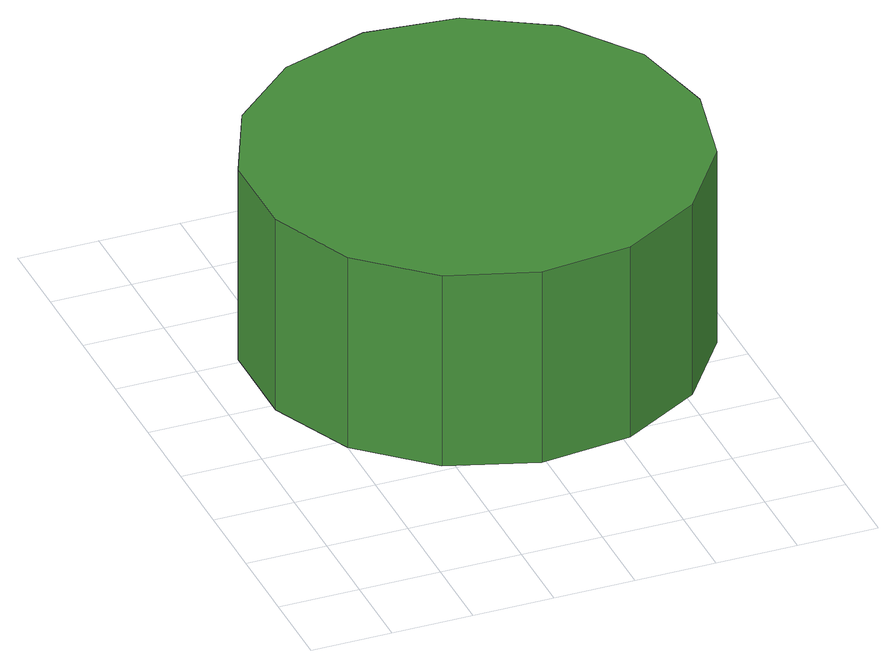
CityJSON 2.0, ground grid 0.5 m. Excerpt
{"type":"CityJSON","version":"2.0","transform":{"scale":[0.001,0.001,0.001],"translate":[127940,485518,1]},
"CityObjects":{
"tree1":{"type":"SolitaryVegetationObject","attributes":{"function":"something"},"geometry":[{"type":"MultiSurface","lod":"1","boundaries":[[[0,1,2,3,4,5,6,7,8,9,10,11,12,13,14]],[[15,16,17,18,19,20,21,22,23,24,25,26,27,28,29]],[[0,29,28,1]],[[1,28,27,2]],[[2,27,26,3]],[[3,26,25,4]],[[4,25,24,5]],[[5,24,23,6]],[[6,23,22,7]],[[7,22,21,8]],[[8,21,20,9]],[[9,20,19,10]],[[10,19,18,11]],[[11,18,17,12]],[[12,17,16,13]],[[13,16,15,14]],[[14,15,29,0]]]}]}
},
"vertices":[
[3000,2242,1386],[2881,2804,1386],[2543,3269,1386],[2045,3557,1386],[1474,3617,1386],[927,3439,1386],[500,3055,1386],[267,2530,1386],[267,1955,1386],[500,1430,1386],[927,1045,1386],[1474,868,1386],[2045,928,1386],[2543,1215,1386],[2881,1680,1386],[2881,1680,95],[2543,1215,95],[2045,928,95],[1474,868,95],[927,1045,95],[500,1430,95],[267,1955,95],[267,2530,95],[500,3055,95],[927,3439,95],[1474,3617,95],[2045,3557,95],[2543,3269,95],[2881,2804,95],[3000,2242,95]
]}
